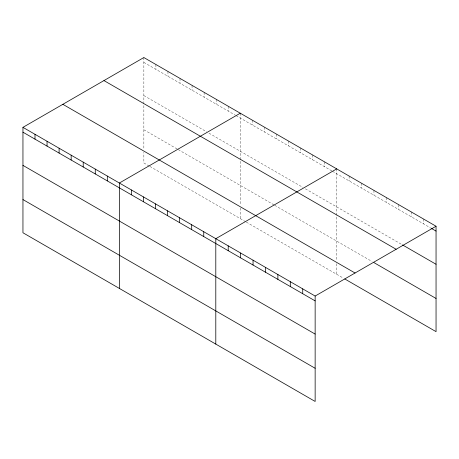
<?xml version="1.0" encoding="UTF-8"?>
<svg xmlns="http://www.w3.org/2000/svg" width="459" height="459" viewBox="0 0 459 459"><rect width="100%" height="100%" fill="white"/><g stroke="black" fill="none" stroke-linecap="round" stroke-linejoin="round"><path stroke-width="0.34" stroke-dasharray="2.29 1.72" d="M143.856 62.39L235.461 115.272M236.064 115.622L331.886 170.943M332.488 171.293L430.462 227.853M143.856 95.575L206.533 131.762M208.943 133.15L302.957 187.427M305.367 188.821L401.9 244.555M143.856 129.771L177.604 149.25M178.207 149.6L274.029 204.921M274.631 205.271L372.094 261.538M149.284 166.089L143.856 162.956L143.856 152.365M149.886 166.433L245.703 221.754M246.311 222.104L343.533 278.24M423.634 219.069L423.634 223.912M411.212 211.897L411.212 216.746M398.796 204.731L398.796 209.574M386.375 197.559L386.375 202.402M373.959 190.393L373.959 195.236M361.543 183.221L361.543 188.064M349.121 176.049L349.121 180.898M336.705 168.883L336.705 260.878M336.705 263.701L336.705 274.293M324.651 161.924L324.651 166.766M312.596 154.964L312.596 159.807M300.547 148.005L300.547 152.853M288.493 141.045L288.493 145.893M276.438 134.091L276.438 138.934M264.39 127.132L264.39 131.974M252.335 120.172L252.335 125.014M240.281 113.212L240.281 205.207M240.281 208.036L240.281 218.627M228.226 106.253L228.226 111.095M216.178 99.293L216.178 104.141M204.123 92.339L204.123 97.182M192.069 85.38L192.069 90.222M180.02 78.42L180.02 83.263M167.965 71.461L167.965 76.303M155.911 64.501L155.911 69.343M143.856 57.541L143.856 149.542"/><path stroke-width="0.69" d="M22.95 127.35L315.144 296.044L315.144 401.459L22.95 232.759L22.95 127.35L143.856 57.541L436.05 226.241L436.05 331.65L344.778 278.957M240.281 113.212L119.374 183.021L119.374 288.43M336.705 168.883L215.799 238.686L215.799 344.101M315.144 296.044L436.05 226.241M431.081 228.215L436.05 231.084M402.52 244.911L436.05 264.269M103.958 80.577L396.151 249.271M373.959 262.617L436.05 298.465M62.849 104.313L355.042 273.007M22.95 132.192L315.144 300.886M22.95 165.378L315.144 334.077M22.95 199.573L315.144 368.267M302.722 288.877L302.722 293.72M290.306 281.706L290.306 286.548M277.884 274.534L277.884 279.382M265.468 267.368L265.468 272.21M253.052 260.196L253.052 265.038M240.631 253.029L240.631 257.872M228.215 245.858L228.215 250.7M203.744 231.732L203.744 236.574M191.69 224.772L191.69 229.615M179.635 217.813L179.635 222.655M167.587 210.853L167.587 215.696M155.532 203.894L155.532 208.736M143.478 196.934L143.478 201.782M131.429 189.974L131.429 194.823M107.32 176.061L107.32 180.903M95.265 169.101L95.265 173.944M83.217 162.142L83.217 166.984M71.162 155.182L71.162 160.03M59.108 148.223L59.108 153.071M47.053 141.269L47.053 146.111M35.004 134.309L35.004 139.152"/></g></svg>
